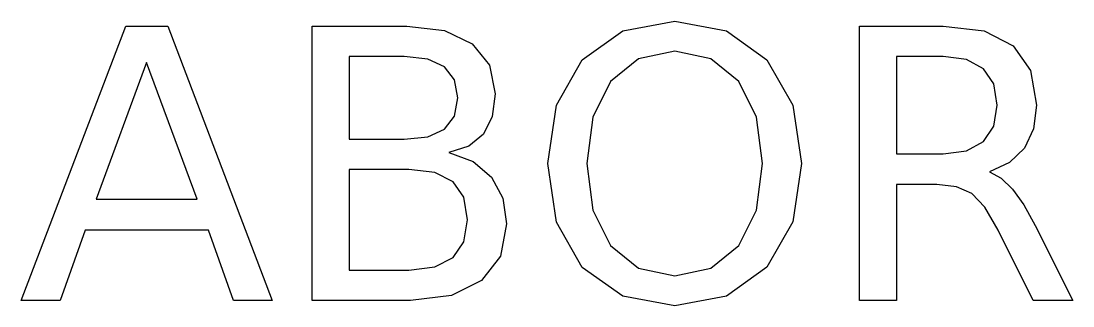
# Model space of a CAD drawing. Header units: metres. Extents: x 1 to 313, y 238 to 323.
import ezdxf

# ---------------------------------------------------------------- set-up
doc = ezdxf.new("R2010")
doc.units = ezdxf.units.M

msp = doc.modelspace()

# ---------------------------------------------------------------- linework, layer by layer
at = {"layer": 'TEXTO', "color": 1}
for points in [[(195.16, 322.93), (210.57, 320.05), (222.53, 311.44), (230.23, 298), (232.8, 280.64), (230.23, 263.33), (222.53, 249.9), (210.57, 241.28), (195.16, 238.41), (179.7, 241.27), (167.68, 249.86), (159.97, 263.29), (157.4, 280.64), (159.97, 298), (167.68, 311.44), (179.7, 320.05), (195.16, 322.93)], [(31.97, 321.46), (44.47, 321.46), (75.51, 240), (64.05, 240), (56.63, 260.9), (19.92, 260.9), (12.5, 240), (0.87, 240), (31.97, 321.46)], [(87.4, 321.46), (115.56, 321.46), (126.71, 320.15), (134.97, 316.22), (140.09, 309.88), (141.8, 301.33), (140.92, 294.61), (138.31, 289.42), (133.99, 285.84), (128.04, 283.92), (135.27, 281.23), (140.68, 276.63), (144.06, 270.4), (145.18, 262.8), (143.33, 253.13), (137.76, 245.94), (128.77, 241.48), (116.64, 240), (87.4, 240), (87.4, 321.46)], [(288.67, 278.2), (292.17, 276.31), (295.57, 273.07), (298.93, 268.4), (302.31, 262.26), (313.5, 240), (301.65, 240), (291.24, 260.9), (287.26, 267.71), (283.4, 271.76), (278.92, 273.76), (273.07, 274.43), (261.06, 274.43), (261.06, 240), (250.04, 240), (250.04, 321.46), (274.92, 321.46), (287.11, 320), (295.76, 315.61), (300.92, 308.29), (302.64, 298), (301.75, 290.95), (299.06, 285.22), (294.68, 280.93), (288.67, 278.2)], [(195.16, 313.99), (184.38, 311.75), (176.08, 305.03), (170.79, 294.46), (169.02, 280.64), (170.79, 266.87), (176.08, 256.31), (184.38, 249.6), (195.16, 247.37), (205.91, 249.6), (214.17, 256.31), (219.44, 266.87), (221.19, 280.64), (219.44, 294.46), (214.17, 305.03), (205.91, 311.75), (195.16, 313.99)], [(38.2, 310.6), (23.24, 270.06), (53.19, 270.06), (38.2, 310.6)], [(98.41, 312.4), (98.41, 287.85), (114.74, 287.85), (121.77, 288.61), (126.75, 290.87), (129.72, 294.7), (130.71, 300.13), (129.72, 305.51), (126.75, 309.34), (121.77, 311.63), (114.74, 312.4), (98.41, 312.4)], [(261.06, 312.4), (261.06, 283.49), (274.92, 283.49), (281.9, 284.41), (286.95, 287.17), (290, 291.72), (291.01, 298), (290, 304.26), (286.95, 308.77), (281.9, 311.49), (274.92, 312.4), (261.06, 312.4)], [(98.41, 278.9), (98.41, 249.06), (116.1, 249.06), (123.83, 249.98), (129.26, 252.74), (132.48, 257.4), (133.56, 264), (132.48, 270.64), (129.26, 275.27), (123.83, 277.99), (116.1, 278.9), (98.41, 278.9)]]:
    msp.add_lwpolyline(points, dxfattribs=at)

doc.saveas('drawing.dxf')
